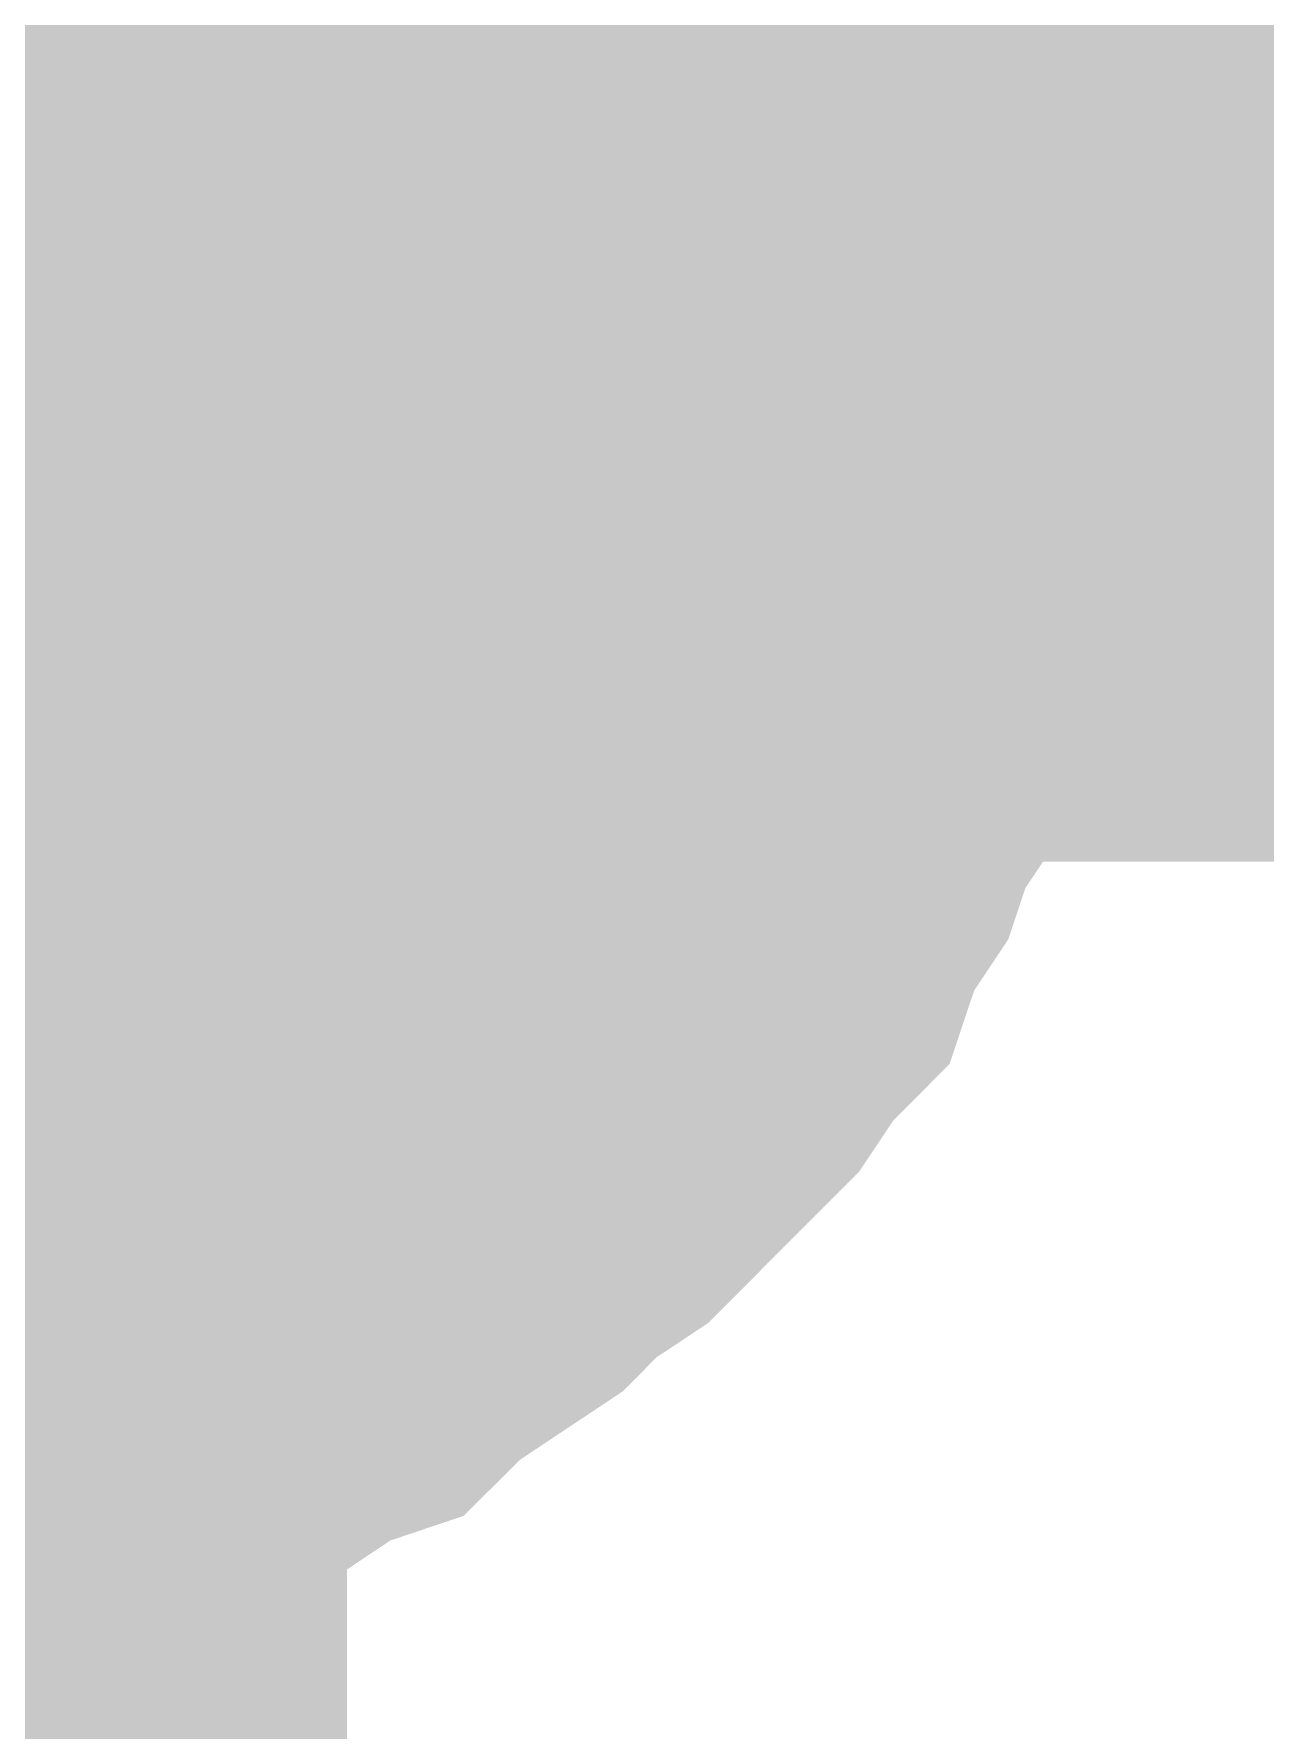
# Model space of a CAD drawing. Header units: inches. Extents: x 0 to 841, y 0 to 594.
# Drawn here: x 345.177 to 345.987, y 309.047 to 310.162 of the extents above; entities that cross this region are included whole.
import ezdxf

# ---------------------------------------------------------------- set-up
doc = ezdxf.new("R2010")
doc.units = ezdxf.units.IN
doc.layers.add('Sheet', color=255, linetype='Continuous')

msp = doc.modelspace()

# ---------------------------------------------------------------- linework, layer by layer
at = {"layer": 'Sheet'}
for points in [[(350.0049, 314.9898, 0.7493, 0.7493, 0), (345.0081, 314.9898, 0.7493, 0.7493, 0), (345.0081, 309.9926, 0.7493, 0.7493, 0)], [(345.693, 310.3295, 0.2997, 0.2997, 0), (345.7155, 310.2958, 0.2997, 0.2997, 0), (345.7267, 310.2621, 0.2997, 0.2997, 0), (345.738, 310.2172, 0.2997, 0.2997, 0), (345.7492, 310.1835, 0.2997, 0.2997, 0), (345.7604, 310.1498, 0.2997, 0.2997, 0), (345.7604, 310.1049, 0.2997, 0.2997, 0), (345.7716, 310.0712, 0.2997, 0.2997, 0), (345.7716, 310.0375, 0.2997, 0.2997, 0), (345.7716, 309.9926, 0.2997, 0.2997, 0)], [(345.693, 310.3295, 0.2997, 0.2997, 0), (345.7155, 310.2958, 0.2997, 0.2997, 0), (345.7267, 310.2621, 0.2997, 0.2997, 0), (345.738, 310.2172, 0.2997, 0.2997, 0), (345.7492, 310.1835, 0.2997, 0.2997, 0), (345.7604, 310.1498, 0.2997, 0.2997, 0), (345.7604, 310.1049, 0.2997, 0.2997, 0), (345.7716, 310.0712, 0.2997, 0.2997, 0), (345.7716, 310.0375, 0.2997, 0.2997, 0), (345.7716, 309.9926, 0.2997, 0.2997, 0)], [(345.693, 310.3295, 0.2997, 0.2997, 0), (345.7155, 310.2958, 0.2997, 0.2997, 0), (345.7267, 310.2621, 0.2997, 0.2997, 0), (345.738, 310.2172, 0.2997, 0.2997, 0), (345.7492, 310.1835, 0.2997, 0.2997, 0), (345.7604, 310.1498, 0.2997, 0.2997, 0), (345.7604, 310.1049, 0.2997, 0.2997, 0), (345.7716, 310.0712, 0.2997, 0.2997, 0), (345.7716, 310.0375, 0.2997, 0.2997, 0), (345.7716, 309.9926, 0.2997, 0.2997, 0)], [(345.4011, 310.3183, 0.2997, 0.2997, 0), (345.4123, 310.2958, 0.2997, 0.2997, 0), (345.4235, 310.2734, 0.2997, 0.2997, 0), (345.446, 310.2509, 0.2997, 0.2997, 0), (345.4572, 310.2397, 0.2997, 0.2997, 0), (345.4685, 310.2172, 0.2997, 0.2997, 0), (345.4685, 310.1948, 0.2997, 0.2997, 0), (345.4797, 310.1723, 0.2997, 0.2997, 0), (345.4909, 310.1386, 0.2997, 0.2997, 0), (345.5021, 310.1162, 0.2997, 0.2997, 0), (345.5021, 310.0937, 0.2997, 0.2997, 0), (345.5021, 310.0712, 0.2997, 0.2997, 0), (345.5134, 310.0488, 0.2997, 0.2997, 0), (345.5134, 310.0151, 0.2997, 0.2997, 0), (345.5134, 309.9926, 0.2997, 0.2997, 0)], [(345.4011, 310.3183, 0.2997, 0.2997, 0), (345.4123, 310.2958, 0.2997, 0.2997, 0), (345.4235, 310.2734, 0.2997, 0.2997, 0), (345.446, 310.2509, 0.2997, 0.2997, 0), (345.4572, 310.2397, 0.2997, 0.2997, 0), (345.4685, 310.2172, 0.2997, 0.2997, 0), (345.4685, 310.1948, 0.2997, 0.2997, 0), (345.4797, 310.1723, 0.2997, 0.2997, 0), (345.4909, 310.1386, 0.2997, 0.2997, 0), (345.5021, 310.1162, 0.2997, 0.2997, 0), (345.5021, 310.0937, 0.2997, 0.2997, 0), (345.5021, 310.0712, 0.2997, 0.2997, 0), (345.5134, 310.0488, 0.2997, 0.2997, 0), (345.5134, 310.0151, 0.2997, 0.2997, 0), (345.5134, 309.9926, 0.2997, 0.2997, 0)], [(345.4011, 310.3183, 0.2997, 0.2997, 0), (345.4123, 310.2958, 0.2997, 0.2997, 0), (345.4235, 310.2734, 0.2997, 0.2997, 0), (345.446, 310.2509, 0.2997, 0.2997, 0), (345.4572, 310.2397, 0.2997, 0.2997, 0), (345.4685, 310.2172, 0.2997, 0.2997, 0), (345.4685, 310.1948, 0.2997, 0.2997, 0), (345.4797, 310.1723, 0.2997, 0.2997, 0), (345.4909, 310.1386, 0.2997, 0.2997, 0), (345.5021, 310.1162, 0.2997, 0.2997, 0), (345.5021, 310.0937, 0.2997, 0.2997, 0), (345.5021, 310.0712, 0.2997, 0.2997, 0), (345.5134, 310.0488, 0.2997, 0.2997, 0), (345.5134, 310.0151, 0.2997, 0.2997, 0), (345.5134, 309.9926, 0.2997, 0.2997, 0)], [(345.0081, 309.9926, 0.7493, 0.7493, 0), (345.0081, 304.9955, 0.7493, 0.7493, 0)], [(350.0049, 309.9926, 0.7493, 0.7493, 0), (345.0081, 309.9926, 0.7493, 0.7493, 0)], [(345.4685, 310.2172, 0.0991, 0.0991, 0), (345.4685, 310.1948, 0.0991, 0.0991, 0), (345.4797, 310.1723, 0.0991, 0.0991, 0), (345.4909, 310.1386, 0.0991, 0.0991, 0), (345.5021, 310.1162, 0.0991, 0.0991, 0), (345.5021, 310.0937, 0.0991, 0.0991, 0), (345.5021, 310.0712, 0.0991, 0.0991, 0), (345.5134, 310.0488, 0.0991, 0.0991, 0), (345.5134, 310.0151, 0.0991, 0.0991, 0), (345.5134, 309.9926, 0.0991, 0.0991, 0)], [(345.4685, 310.2172, 0.0991, 0.0991, 0), (345.4685, 310.1948, 0.0991, 0.0991, 0), (345.4797, 310.1723, 0.0991, 0.0991, 0), (345.4909, 310.1386, 0.0991, 0.0991, 0), (345.5021, 310.1162, 0.0991, 0.0991, 0), (345.5021, 310.0937, 0.0991, 0.0991, 0), (345.5021, 310.0712, 0.0991, 0.0991, 0), (345.5134, 310.0488, 0.0991, 0.0991, 0), (345.5134, 310.0151, 0.0991, 0.0991, 0), (345.5134, 309.9926, 0.0991, 0.0991, 0)], [(345.4685, 310.2172, 0.0991, 0.0991, 0), (345.4685, 310.1948, 0.0991, 0.0991, 0), (345.4797, 310.1723, 0.0991, 0.0991, 0), (345.4909, 310.1386, 0.0991, 0.0991, 0), (345.5021, 310.1162, 0.0991, 0.0991, 0), (345.5021, 310.0937, 0.0991, 0.0991, 0), (345.5021, 310.0712, 0.0991, 0.0991, 0), (345.5134, 310.0488, 0.0991, 0.0991, 0), (345.5134, 310.0151, 0.0991, 0.0991, 0), (345.5134, 309.9926, 0.0991, 0.0991, 0)], [(345.738, 310.2172, 0.0991, 0.0991, 0), (345.7492, 310.1835, 0.0991, 0.0991, 0), (345.7604, 310.1498, 0.0991, 0.0991, 0), (345.7604, 310.1049, 0.0991, 0.0991, 0), (345.7716, 310.0712, 0.0991, 0.0991, 0), (345.7716, 310.0375, 0.0991, 0.0991, 0), (345.7716, 309.9926, 0.0991, 0.0991, 0)], [(345.738, 310.2172, 0.0991, 0.0991, 0), (345.7492, 310.1835, 0.0991, 0.0991, 0), (345.7604, 310.1498, 0.0991, 0.0991, 0), (345.7604, 310.1049, 0.0991, 0.0991, 0), (345.7716, 310.0712, 0.0991, 0.0991, 0), (345.7716, 310.0375, 0.0991, 0.0991, 0), (345.7716, 309.9926, 0.0991, 0.0991, 0)], [(345.738, 310.2172, 0.0991, 0.0991, 0), (345.7492, 310.1835, 0.0991, 0.0991, 0), (345.7604, 310.1498, 0.0991, 0.0991, 0), (345.7604, 310.1049, 0.0991, 0.0991, 0), (345.7716, 310.0712, 0.0991, 0.0991, 0), (345.7716, 310.0375, 0.0991, 0.0991, 0), (345.7716, 309.9926, 0.0991, 0.0991, 0)], [(345.7716, 309.9926, 0.2997, 0.2997, 0), (345.7716, 309.9589, 0.2997, 0.2997, 0), (345.7716, 309.914, 0.2997, 0.2997, 0), (345.7604, 309.8803, 0.2997, 0.2997, 0), (345.7604, 309.8354, 0.2997, 0.2997, 0), (345.7492, 309.8017, 0.2997, 0.2997, 0), (345.738, 309.768, 0.2997, 0.2997, 0), (345.7267, 309.7343, 0.2997, 0.2997, 0), (345.7155, 309.7007, 0.2997, 0.2997, 0), (345.693, 309.667, 0.2997, 0.2997, 0), (345.6818, 309.6333, 0.2997, 0.2997, 0), (345.6594, 309.5996, 0.2997, 0.2997, 0), (345.6481, 309.5659, 0.2997, 0.2997, 0), (345.6257, 309.5434, 0.2997, 0.2997, 0), (345.6032, 309.5098, 0.2997, 0.2997, 0), (345.5695, 309.4761, 0.2997, 0.2997, 0), (345.5471, 309.4536, 0.2997, 0.2997, 0), (345.5246, 309.4311, 0.2997, 0.2997, 0), (345.4909, 309.4087, 0.2997, 0.2997, 0), (345.4685, 309.3862, 0.2997, 0.2997, 0), (345.4348, 309.3638, 0.2997, 0.2997, 0), (345.4011, 309.3413, 0.2997, 0.2997, 0), (345.3786, 309.3189, 0.2997, 0.2997, 0), (345.3449, 309.3076, 0.2997, 0.2997, 0), (345.3113, 309.2852, 0.2997, 0.2997, 0), (345.2776, 309.2739, 0.2997, 0.2997, 0), (345.2327, 309.2627, 0.2997, 0.2997, 0), (345.199, 309.2515, 0.2997, 0.2997, 0), (345.1653, 309.2402, 0.2997, 0.2997, 0), (345.1204, 309.2402, 0.2997, 0.2997, 0), (345.0867, 309.229, 0.2997, 0.2997, 0), (345.053, 309.229, 0.2997, 0.2997, 0), (345.0081, 309.229, 0.2997, 0.2997, 0)], [(345.7716, 309.9926, 0.2997, 0.2997, 0), (345.7716, 309.9589, 0.2997, 0.2997, 0), (345.7716, 309.914, 0.2997, 0.2997, 0), (345.7604, 309.8803, 0.2997, 0.2997, 0), (345.7604, 309.8354, 0.2997, 0.2997, 0), (345.7492, 309.8017, 0.2997, 0.2997, 0), (345.738, 309.768, 0.2997, 0.2997, 0), (345.7267, 309.7343, 0.2997, 0.2997, 0), (345.7155, 309.7007, 0.2997, 0.2997, 0), (345.693, 309.667, 0.2997, 0.2997, 0), (345.6818, 309.6333, 0.2997, 0.2997, 0), (345.6594, 309.5996, 0.2997, 0.2997, 0), (345.6481, 309.5659, 0.2997, 0.2997, 0), (345.6257, 309.5434, 0.2997, 0.2997, 0), (345.6032, 309.5098, 0.2997, 0.2997, 0), (345.5695, 309.4761, 0.2997, 0.2997, 0), (345.5471, 309.4536, 0.2997, 0.2997, 0), (345.5246, 309.4311, 0.2997, 0.2997, 0), (345.4909, 309.4087, 0.2997, 0.2997, 0), (345.4685, 309.3862, 0.2997, 0.2997, 0), (345.4348, 309.3638, 0.2997, 0.2997, 0), (345.4011, 309.3413, 0.2997, 0.2997, 0), (345.3786, 309.3189, 0.2997, 0.2997, 0), (345.3449, 309.3076, 0.2997, 0.2997, 0), (345.3113, 309.2852, 0.2997, 0.2997, 0), (345.2776, 309.2739, 0.2997, 0.2997, 0), (345.2327, 309.2627, 0.2997, 0.2997, 0), (345.199, 309.2515, 0.2997, 0.2997, 0), (345.1653, 309.2402, 0.2997, 0.2997, 0), (345.1204, 309.2402, 0.2997, 0.2997, 0), (345.0867, 309.229, 0.2997, 0.2997, 0), (345.053, 309.229, 0.2997, 0.2997, 0), (345.0081, 309.229, 0.2997, 0.2997, 0)], [(345.7716, 309.9926, 0.2997, 0.2997, 0), (345.7716, 309.9589, 0.2997, 0.2997, 0), (345.7716, 309.914, 0.2997, 0.2997, 0), (345.7604, 309.8803, 0.2997, 0.2997, 0), (345.7604, 309.8354, 0.2997, 0.2997, 0), (345.7492, 309.8017, 0.2997, 0.2997, 0), (345.738, 309.768, 0.2997, 0.2997, 0), (345.7267, 309.7343, 0.2997, 0.2997, 0), (345.7155, 309.7007, 0.2997, 0.2997, 0), (345.693, 309.667, 0.2997, 0.2997, 0), (345.6818, 309.6333, 0.2997, 0.2997, 0), (345.6594, 309.5996, 0.2997, 0.2997, 0), (345.6481, 309.5659, 0.2997, 0.2997, 0), (345.6257, 309.5434, 0.2997, 0.2997, 0), (345.6032, 309.5098, 0.2997, 0.2997, 0), (345.5695, 309.4761, 0.2997, 0.2997, 0), (345.5471, 309.4536, 0.2997, 0.2997, 0), (345.5246, 309.4311, 0.2997, 0.2997, 0), (345.4909, 309.4087, 0.2997, 0.2997, 0), (345.4685, 309.3862, 0.2997, 0.2997, 0), (345.4348, 309.3638, 0.2997, 0.2997, 0), (345.4011, 309.3413, 0.2997, 0.2997, 0), (345.3786, 309.3189, 0.2997, 0.2997, 0), (345.3449, 309.3076, 0.2997, 0.2997, 0), (345.3113, 309.2852, 0.2997, 0.2997, 0), (345.2776, 309.2739, 0.2997, 0.2997, 0), (345.2327, 309.2627, 0.2997, 0.2997, 0), (345.199, 309.2515, 0.2997, 0.2997, 0), (345.1653, 309.2402, 0.2997, 0.2997, 0), (345.1204, 309.2402, 0.2997, 0.2997, 0), (345.0867, 309.229, 0.2997, 0.2997, 0), (345.053, 309.229, 0.2997, 0.2997, 0), (345.0081, 309.229, 0.2997, 0.2997, 0)], [(345.5134, 309.9926, 0.2997, 0.2997, 0), (345.5134, 309.9702, 0.2997, 0.2997, 0), (345.5134, 309.9365, 0.2997, 0.2997, 0), (345.5021, 309.914, 0.2997, 0.2997, 0), (345.5021, 309.8916, 0.2997, 0.2997, 0), (345.5021, 309.8691, 0.2997, 0.2997, 0), (345.4909, 309.8466, 0.2997, 0.2997, 0), (345.4797, 309.813, 0.2997, 0.2997, 0), (345.4685, 309.7905, 0.2997, 0.2997, 0), (345.4685, 309.768, 0.2997, 0.2997, 0), (345.4572, 309.7456, 0.2997, 0.2997, 0), (345.446, 309.7343, 0.2997, 0.2997, 0), (345.4235, 309.7119, 0.2997, 0.2997, 0), (345.4123, 309.6894, 0.2997, 0.2997, 0), (345.4011, 309.667, 0.2997, 0.2997, 0), (345.3786, 309.6557, 0.2997, 0.2997, 0), (345.3674, 309.6333, 0.2997, 0.2997, 0), (345.3449, 309.6221, 0.2997, 0.2997, 0), (345.3337, 309.5996, 0.2997, 0.2997, 0), (345.3113, 309.5884, 0.2997, 0.2997, 0), (345.2888, 309.5771, 0.2997, 0.2997, 0), (345.2663, 309.5547, 0.2997, 0.2997, 0), (345.2551, 309.5434, 0.2997, 0.2997, 0), (345.2327, 309.5322, 0.2997, 0.2997, 0), (345.2102, 309.5322, 0.2997, 0.2997, 0), (345.1877, 309.521, 0.2997, 0.2997, 0), (345.1541, 309.5098, 0.2997, 0.2997, 0), (345.1316, 309.4985, 0.2997, 0.2997, 0), (345.1091, 309.4985, 0.2997, 0.2997, 0), (345.0867, 309.4985, 0.2997, 0.2997, 0), (345.0642, 309.4873, 0.2997, 0.2997, 0), (345.0305, 309.4873, 0.2997, 0.2997, 0), (345.0081, 309.4873, 0.2997, 0.2997, 0)], [(345.5134, 309.9926, 0.2997, 0.2997, 0), (345.5134, 309.9702, 0.2997, 0.2997, 0), (345.5134, 309.9365, 0.2997, 0.2997, 0), (345.5021, 309.914, 0.2997, 0.2997, 0), (345.5021, 309.8916, 0.2997, 0.2997, 0), (345.5021, 309.8691, 0.2997, 0.2997, 0), (345.4909, 309.8466, 0.2997, 0.2997, 0), (345.4797, 309.813, 0.2997, 0.2997, 0), (345.4685, 309.7905, 0.2997, 0.2997, 0), (345.4685, 309.768, 0.2997, 0.2997, 0), (345.4572, 309.7456, 0.2997, 0.2997, 0), (345.446, 309.7343, 0.2997, 0.2997, 0), (345.4235, 309.7119, 0.2997, 0.2997, 0), (345.4123, 309.6894, 0.2997, 0.2997, 0), (345.4011, 309.667, 0.2997, 0.2997, 0), (345.3786, 309.6557, 0.2997, 0.2997, 0), (345.3674, 309.6333, 0.2997, 0.2997, 0), (345.3449, 309.6221, 0.2997, 0.2997, 0), (345.3337, 309.5996, 0.2997, 0.2997, 0), (345.3113, 309.5884, 0.2997, 0.2997, 0), (345.2888, 309.5771, 0.2997, 0.2997, 0), (345.2663, 309.5547, 0.2997, 0.2997, 0), (345.2551, 309.5434, 0.2997, 0.2997, 0), (345.2327, 309.5322, 0.2997, 0.2997, 0), (345.2102, 309.5322, 0.2997, 0.2997, 0), (345.1877, 309.521, 0.2997, 0.2997, 0), (345.1541, 309.5098, 0.2997, 0.2997, 0), (345.1316, 309.4985, 0.2997, 0.2997, 0), (345.1091, 309.4985, 0.2997, 0.2997, 0), (345.0867, 309.4985, 0.2997, 0.2997, 0), (345.0642, 309.4873, 0.2997, 0.2997, 0), (345.0305, 309.4873, 0.2997, 0.2997, 0), (345.0081, 309.4873, 0.2997, 0.2997, 0)], [(345.5134, 309.9926, 0.2997, 0.2997, 0), (345.5134, 309.9702, 0.2997, 0.2997, 0), (345.5134, 309.9365, 0.2997, 0.2997, 0), (345.5021, 309.914, 0.2997, 0.2997, 0), (345.5021, 309.8916, 0.2997, 0.2997, 0), (345.5021, 309.8691, 0.2997, 0.2997, 0), (345.4909, 309.8466, 0.2997, 0.2997, 0), (345.4797, 309.813, 0.2997, 0.2997, 0), (345.4685, 309.7905, 0.2997, 0.2997, 0), (345.4685, 309.768, 0.2997, 0.2997, 0), (345.4572, 309.7456, 0.2997, 0.2997, 0), (345.446, 309.7343, 0.2997, 0.2997, 0), (345.4235, 309.7119, 0.2997, 0.2997, 0), (345.4123, 309.6894, 0.2997, 0.2997, 0), (345.4011, 309.667, 0.2997, 0.2997, 0), (345.3786, 309.6557, 0.2997, 0.2997, 0), (345.3674, 309.6333, 0.2997, 0.2997, 0), (345.3449, 309.6221, 0.2997, 0.2997, 0), (345.3337, 309.5996, 0.2997, 0.2997, 0), (345.3113, 309.5884, 0.2997, 0.2997, 0), (345.2888, 309.5771, 0.2997, 0.2997, 0), (345.2663, 309.5547, 0.2997, 0.2997, 0), (345.2551, 309.5434, 0.2997, 0.2997, 0), (345.2327, 309.5322, 0.2997, 0.2997, 0), (345.2102, 309.5322, 0.2997, 0.2997, 0), (345.1877, 309.521, 0.2997, 0.2997, 0), (345.1541, 309.5098, 0.2997, 0.2997, 0), (345.1316, 309.4985, 0.2997, 0.2997, 0), (345.1091, 309.4985, 0.2997, 0.2997, 0), (345.0867, 309.4985, 0.2997, 0.2997, 0), (345.0642, 309.4873, 0.2997, 0.2997, 0), (345.0305, 309.4873, 0.2997, 0.2997, 0), (345.0081, 309.4873, 0.2997, 0.2997, 0)], [(345.5134, 309.9926, 0.2997, 0.2997, 0), (345.5134, 309.9926, 0.2997, 0.2997, 0), (345.5134, 309.9926, 0.2997, 0.2997, 0), (345.5134, 309.9926, 0.2997, 0.2997, 0), (345.5134, 309.9926, 0.2997, 0.2997, 0), (345.5134, 309.9926, 0.2997, 0.2997, 0), (345.5134, 309.9926, 0.2997, 0.2997, 0), (345.5134, 309.9926, 0.2997, 0.2997, 0), (345.5134, 309.9926, 0.2997, 0.2997, 0), (345.5134, 309.9926, 0.2997, 0.2997, 0), (345.5134, 309.9926, 0.2997, 0.2997, 0), (345.5134, 309.9926, 0.2997, 0.2997, 0), (345.5134, 309.9926, 0.2997, 0.2997, 0), (345.5134, 309.9926, 0.2997, 0.2997, 0), (345.5134, 309.9926, 0.2997, 0.2997, 0), (345.5134, 309.9926, 0.2997, 0.2997, 0), (345.5134, 309.9926, 0.2997, 0.2997, 0), (345.5134, 309.9926, 0.2997, 0.2997, 0), (345.5134, 309.9926, 0.2997, 0.2997, 0), (345.5134, 309.9926, 0.2997, 0.2997, 0), (345.5134, 309.9926, 0.2997, 0.2997, 0), (345.5134, 309.9926, 0.2997, 0.2997, 0), (345.5134, 309.9926, 0.2997, 0.2997, 0), (345.5134, 309.9926, 0.2997, 0.2997, 0), (345.5134, 309.9926, 0.2997, 0.2997, 0), (345.5134, 309.9926, 0.2997, 0.2997, 0), (345.5134, 309.9926, 0.2997, 0.2997, 0), (345.5134, 309.9926, 0.2997, 0.2997, 0), (345.5134, 309.9926, 0.2997, 0.2997, 0), (345.5134, 309.9926, 0.2997, 0.2997, 0), (345.5134, 309.9926, 0.2997, 0.2997, 0), (345.5134, 309.9926, 0.2997, 0.2997, 0), (345.5134, 309.9926, 0.2997, 0.2997, 0)], [(345.5134, 309.9926, 0.2997, 0.2997, 0), (345.5134, 309.9926, 0.2997, 0.2997, 0)], [(345.5134, 309.9926, 0.2997, 0.2997, 0), (345.5134, 309.9926, 0.2997, 0.2997, 0), (345.5134, 309.9926, 0.2997, 0.2997, 0), (345.5134, 309.9926, 0.2997, 0.2997, 0), (345.5134, 309.9926, 0.2997, 0.2997, 0), (345.5134, 309.9926, 0.2997, 0.2997, 0), (345.5134, 309.9926, 0.2997, 0.2997, 0), (345.5134, 309.9926, 0.2997, 0.2997, 0), (345.5134, 309.9926, 0.2997, 0.2997, 0), (345.5134, 309.9926, 0.2997, 0.2997, 0), (345.5134, 309.9926, 0.2997, 0.2997, 0), (345.5134, 309.9926, 0.2997, 0.2997, 0), (345.5134, 309.9926, 0.2997, 0.2997, 0), (345.5134, 309.9926, 0.2997, 0.2997, 0), (345.5134, 309.9926, 0.2997, 0.2997, 0), (345.5134, 309.9926, 0.2997, 0.2997, 0), (345.5134, 309.9926, 0.2997, 0.2997, 0), (345.5134, 309.9926, 0.2997, 0.2997, 0), (345.5134, 309.9926, 0.2997, 0.2997, 0), (345.5134, 309.9926, 0.2997, 0.2997, 0), (345.5134, 309.9926, 0.2997, 0.2997, 0), (345.5134, 309.9926, 0.2997, 0.2997, 0), (345.5134, 309.9926, 0.2997, 0.2997, 0), (345.5134, 309.9926, 0.2997, 0.2997, 0), (345.5134, 309.9926, 0.2997, 0.2997, 0), (345.5134, 309.9926, 0.2997, 0.2997, 0), (345.5134, 309.9926, 0.2997, 0.2997, 0), (345.5134, 309.9926, 0.2997, 0.2997, 0), (345.5134, 309.9926, 0.2997, 0.2997, 0), (345.5134, 309.9926, 0.2997, 0.2997, 0), (345.5134, 309.9926, 0.2997, 0.2997, 0), (345.5134, 309.9926, 0.2997, 0.2997, 0), (345.5134, 309.9926, 0.2997, 0.2997, 0)], [(345.5134, 309.9926, 0.2997, 0.2997, 0), (345.5134, 309.9926, 0.2997, 0.2997, 0)], [(345.5134, 309.9926, 0.2997, 0.2997, 0), (345.5134, 309.9926, 0.2997, 0.2997, 0), (345.5134, 309.9926, 0.2997, 0.2997, 0), (345.5134, 309.9926, 0.2997, 0.2997, 0), (345.5134, 309.9926, 0.2997, 0.2997, 0), (345.5134, 309.9926, 0.2997, 0.2997, 0), (345.5134, 309.9926, 0.2997, 0.2997, 0), (345.5134, 309.9926, 0.2997, 0.2997, 0), (345.5134, 309.9926, 0.2997, 0.2997, 0), (345.5134, 309.9926, 0.2997, 0.2997, 0), (345.5134, 309.9926, 0.2997, 0.2997, 0), (345.5134, 309.9926, 0.2997, 0.2997, 0), (345.5134, 309.9926, 0.2997, 0.2997, 0), (345.5134, 309.9926, 0.2997, 0.2997, 0), (345.5134, 309.9926, 0.2997, 0.2997, 0), (345.5134, 309.9926, 0.2997, 0.2997, 0), (345.5134, 309.9926, 0.2997, 0.2997, 0), (345.5134, 309.9926, 0.2997, 0.2997, 0), (345.5134, 309.9926, 0.2997, 0.2997, 0), (345.5134, 309.9926, 0.2997, 0.2997, 0), (345.5134, 309.9926, 0.2997, 0.2997, 0), (345.5134, 309.9926, 0.2997, 0.2997, 0), (345.5134, 309.9926, 0.2997, 0.2997, 0), (345.5134, 309.9926, 0.2997, 0.2997, 0), (345.5134, 309.9926, 0.2997, 0.2997, 0), (345.5134, 309.9926, 0.2997, 0.2997, 0), (345.5134, 309.9926, 0.2997, 0.2997, 0), (345.5134, 309.9926, 0.2997, 0.2997, 0), (345.5134, 309.9926, 0.2997, 0.2997, 0), (345.5134, 309.9926, 0.2997, 0.2997, 0), (345.5134, 309.9926, 0.2997, 0.2997, 0), (345.5134, 309.9926, 0.2997, 0.2997, 0), (345.5134, 309.9926, 0.2997, 0.2997, 0)], [(345.5134, 309.9926, 0.2997, 0.2997, 0), (345.5134, 309.9926, 0.2997, 0.2997, 0)], [(345.7716, 309.9926, 0.2997, 0.2997, 0), (345.7716, 309.9926, 0.2997, 0.2997, 0), (345.7716, 309.9926, 0.2997, 0.2997, 0), (345.7716, 309.9926, 0.2997, 0.2997, 0), (345.7716, 309.9926, 0.2997, 0.2997, 0), (345.7716, 309.9926, 0.2997, 0.2997, 0), (345.7716, 309.9926, 0.2997, 0.2997, 0), (345.7716, 309.9926, 0.2997, 0.2997, 0), (345.7716, 309.9926, 0.2997, 0.2997, 0), (345.7716, 309.9926, 0.2997, 0.2997, 0), (345.7716, 309.9926, 0.2997, 0.2997, 0), (345.7716, 309.9926, 0.2997, 0.2997, 0), (345.7716, 309.9926, 0.2997, 0.2997, 0), (345.7716, 309.9926, 0.2997, 0.2997, 0), (345.7716, 309.9926, 0.2997, 0.2997, 0), (345.7716, 309.9926, 0.2997, 0.2997, 0), (345.7716, 309.9926, 0.2997, 0.2997, 0), (345.7716, 309.9926, 0.2997, 0.2997, 0), (345.7716, 309.9926, 0.2997, 0.2997, 0), (345.7716, 309.9926, 0.2997, 0.2997, 0), (345.7716, 309.9926, 0.2997, 0.2997, 0), (345.7716, 309.9926, 0.2997, 0.2997, 0), (345.7716, 309.9926, 0.2997, 0.2997, 0), (345.7716, 309.9926, 0.2997, 0.2997, 0), (345.7716, 309.9926, 0.2997, 0.2997, 0), (345.7716, 309.9926, 0.2997, 0.2997, 0), (345.7716, 309.9926, 0.2997, 0.2997, 0), (345.7716, 309.9926, 0.2997, 0.2997, 0), (345.7716, 309.9926, 0.2997, 0.2997, 0), (345.7716, 309.9926, 0.2997, 0.2997, 0), (345.7716, 309.9926, 0.2997, 0.2997, 0), (345.7716, 309.9926, 0.2997, 0.2997, 0), (345.7716, 309.9926, 0.2997, 0.2997, 0)], [(345.7716, 309.9926, 0.2997, 0.2997, 0), (345.7716, 309.9926, 0.2997, 0.2997, 0)], [(345.7716, 309.9926, 0.2997, 0.2997, 0), (345.7716, 309.9926, 0.2997, 0.2997, 0), (345.7716, 309.9926, 0.2997, 0.2997, 0), (345.7716, 309.9926, 0.2997, 0.2997, 0), (345.7716, 309.9926, 0.2997, 0.2997, 0), (345.7716, 309.9926, 0.2997, 0.2997, 0), (345.7716, 309.9926, 0.2997, 0.2997, 0), (345.7716, 309.9926, 0.2997, 0.2997, 0), (345.7716, 309.9926, 0.2997, 0.2997, 0), (345.7716, 309.9926, 0.2997, 0.2997, 0), (345.7716, 309.9926, 0.2997, 0.2997, 0), (345.7716, 309.9926, 0.2997, 0.2997, 0), (345.7716, 309.9926, 0.2997, 0.2997, 0), (345.7716, 309.9926, 0.2997, 0.2997, 0), (345.7716, 309.9926, 0.2997, 0.2997, 0), (345.7716, 309.9926, 0.2997, 0.2997, 0), (345.7716, 309.9926, 0.2997, 0.2997, 0), (345.7716, 309.9926, 0.2997, 0.2997, 0), (345.7716, 309.9926, 0.2997, 0.2997, 0), (345.7716, 309.9926, 0.2997, 0.2997, 0), (345.7716, 309.9926, 0.2997, 0.2997, 0), (345.7716, 309.9926, 0.2997, 0.2997, 0), (345.7716, 309.9926, 0.2997, 0.2997, 0), (345.7716, 309.9926, 0.2997, 0.2997, 0), (345.7716, 309.9926, 0.2997, 0.2997, 0), (345.7716, 309.9926, 0.2997, 0.2997, 0), (345.7716, 309.9926, 0.2997, 0.2997, 0), (345.7716, 309.9926, 0.2997, 0.2997, 0), (345.7716, 309.9926, 0.2997, 0.2997, 0), (345.7716, 309.9926, 0.2997, 0.2997, 0), (345.7716, 309.9926, 0.2997, 0.2997, 0), (345.7716, 309.9926, 0.2997, 0.2997, 0), (345.7716, 309.9926, 0.2997, 0.2997, 0)], [(345.7716, 309.9926, 0.2997, 0.2997, 0), (345.7716, 309.9926, 0.2997, 0.2997, 0)], [(345.7716, 309.9926, 0.2997, 0.2997, 0), (345.7716, 309.9926, 0.2997, 0.2997, 0), (345.7716, 309.9926, 0.2997, 0.2997, 0), (345.7716, 309.9926, 0.2997, 0.2997, 0), (345.7716, 309.9926, 0.2997, 0.2997, 0), (345.7716, 309.9926, 0.2997, 0.2997, 0), (345.7716, 309.9926, 0.2997, 0.2997, 0), (345.7716, 309.9926, 0.2997, 0.2997, 0), (345.7716, 309.9926, 0.2997, 0.2997, 0), (345.7716, 309.9926, 0.2997, 0.2997, 0), (345.7716, 309.9926, 0.2997, 0.2997, 0), (345.7716, 309.9926, 0.2997, 0.2997, 0), (345.7716, 309.9926, 0.2997, 0.2997, 0), (345.7716, 309.9926, 0.2997, 0.2997, 0), (345.7716, 309.9926, 0.2997, 0.2997, 0), (345.7716, 309.9926, 0.2997, 0.2997, 0), (345.7716, 309.9926, 0.2997, 0.2997, 0), (345.7716, 309.9926, 0.2997, 0.2997, 0), (345.7716, 309.9926, 0.2997, 0.2997, 0), (345.7716, 309.9926, 0.2997, 0.2997, 0), (345.7716, 309.9926, 0.2997, 0.2997, 0), (345.7716, 309.9926, 0.2997, 0.2997, 0), (345.7716, 309.9926, 0.2997, 0.2997, 0), (345.7716, 309.9926, 0.2997, 0.2997, 0), (345.7716, 309.9926, 0.2997, 0.2997, 0), (345.7716, 309.9926, 0.2997, 0.2997, 0), (345.7716, 309.9926, 0.2997, 0.2997, 0), (345.7716, 309.9926, 0.2997, 0.2997, 0), (345.7716, 309.9926, 0.2997, 0.2997, 0), (345.7716, 309.9926, 0.2997, 0.2997, 0), (345.7716, 309.9926, 0.2997, 0.2997, 0), (345.7716, 309.9926, 0.2997, 0.2997, 0), (345.7716, 309.9926, 0.2997, 0.2997, 0)], [(345.7716, 309.9926, 0.2997, 0.2997, 0), (345.7716, 309.9926, 0.2997, 0.2997, 0)], [(345.5134, 309.9926, 0.0991, 0.0991, 0), (345.5134, 309.9702, 0.0991, 0.0991, 0), (345.5134, 309.9365, 0.0991, 0.0991, 0), (345.5021, 309.914, 0.0991, 0.0991, 0), (345.5021, 309.8916, 0.0991, 0.0991, 0), (345.5021, 309.8691, 0.0991, 0.0991, 0), (345.4909, 309.8466, 0.0991, 0.0991, 0), (345.4797, 309.813, 0.0991, 0.0991, 0), (345.4685, 309.7905, 0.0991, 0.0991, 0), (345.4685, 309.768, 0.0991, 0.0991, 0), (345.4572, 309.7456, 0.0991, 0.0991, 0), (345.446, 309.7343, 0.0991, 0.0991, 0), (345.4235, 309.7119, 0.0991, 0.0991, 0), (345.4123, 309.6894, 0.0991, 0.0991, 0), (345.4011, 309.667, 0.0991, 0.0991, 0), (345.3786, 309.6557, 0.0991, 0.0991, 0), (345.3674, 309.6333, 0.0991, 0.0991, 0), (345.3449, 309.6221, 0.0991, 0.0991, 0), (345.3337, 309.5996, 0.0991, 0.0991, 0), (345.3113, 309.5884, 0.0991, 0.0991, 0), (345.2888, 309.5771, 0.0991, 0.0991, 0), (345.2663, 309.5547, 0.0991, 0.0991, 0), (345.2551, 309.5434, 0.0991, 0.0991, 0), (345.2327, 309.5322, 0.0991, 0.0991, 0), (345.2102, 309.5322, 0.0991, 0.0991, 0), (345.1877, 309.521, 0.0991, 0.0991, 0), (345.1541, 309.5098, 0.0991, 0.0991, 0), (345.1316, 309.4985, 0.0991, 0.0991, 0), (345.1091, 309.4985, 0.0991, 0.0991, 0)], [(345.5134, 309.9926, 0.0991, 0.0991, 0), (345.5134, 309.9702, 0.0991, 0.0991, 0), (345.5134, 309.9365, 0.0991, 0.0991, 0), (345.5021, 309.914, 0.0991, 0.0991, 0), (345.5021, 309.8916, 0.0991, 0.0991, 0), (345.5021, 309.8691, 0.0991, 0.0991, 0), (345.4909, 309.8466, 0.0991, 0.0991, 0), (345.4797, 309.813, 0.0991, 0.0991, 0), (345.4685, 309.7905, 0.0991, 0.0991, 0), (345.4685, 309.768, 0.0991, 0.0991, 0), (345.4572, 309.7456, 0.0991, 0.0991, 0), (345.446, 309.7343, 0.0991, 0.0991, 0), (345.4235, 309.7119, 0.0991, 0.0991, 0), (345.4123, 309.6894, 0.0991, 0.0991, 0), (345.4011, 309.667, 0.0991, 0.0991, 0), (345.3786, 309.6557, 0.0991, 0.0991, 0), (345.3674, 309.6333, 0.0991, 0.0991, 0), (345.3449, 309.6221, 0.0991, 0.0991, 0), (345.3337, 309.5996, 0.0991, 0.0991, 0), (345.3113, 309.5884, 0.0991, 0.0991, 0), (345.2888, 309.5771, 0.0991, 0.0991, 0), (345.2663, 309.5547, 0.0991, 0.0991, 0), (345.2551, 309.5434, 0.0991, 0.0991, 0), (345.2327, 309.5322, 0.0991, 0.0991, 0), (345.2102, 309.5322, 0.0991, 0.0991, 0), (345.1877, 309.521, 0.0991, 0.0991, 0), (345.1541, 309.5098, 0.0991, 0.0991, 0), (345.1316, 309.4985, 0.0991, 0.0991, 0), (345.1091, 309.4985, 0.0991, 0.0991, 0)], [(345.5134, 309.9926, 0.0991, 0.0991, 0), (345.5134, 309.9702, 0.0991, 0.0991, 0), (345.5134, 309.9365, 0.0991, 0.0991, 0), (345.5021, 309.914, 0.0991, 0.0991, 0), (345.5021, 309.8916, 0.0991, 0.0991, 0), (345.5021, 309.8691, 0.0991, 0.0991, 0), (345.4909, 309.8466, 0.0991, 0.0991, 0), (345.4797, 309.813, 0.0991, 0.0991, 0), (345.4685, 309.7905, 0.0991, 0.0991, 0), (345.4685, 309.768, 0.0991, 0.0991, 0), (345.4572, 309.7456, 0.0991, 0.0991, 0), (345.446, 309.7343, 0.0991, 0.0991, 0), (345.4235, 309.7119, 0.0991, 0.0991, 0), (345.4123, 309.6894, 0.0991, 0.0991, 0), (345.4011, 309.667, 0.0991, 0.0991, 0), (345.3786, 309.6557, 0.0991, 0.0991, 0), (345.3674, 309.6333, 0.0991, 0.0991, 0), (345.3449, 309.6221, 0.0991, 0.0991, 0), (345.3337, 309.5996, 0.0991, 0.0991, 0), (345.3113, 309.5884, 0.0991, 0.0991, 0), (345.2888, 309.5771, 0.0991, 0.0991, 0), (345.2663, 309.5547, 0.0991, 0.0991, 0), (345.2551, 309.5434, 0.0991, 0.0991, 0), (345.2327, 309.5322, 0.0991, 0.0991, 0), (345.2102, 309.5322, 0.0991, 0.0991, 0), (345.1877, 309.521, 0.0991, 0.0991, 0), (345.1541, 309.5098, 0.0991, 0.0991, 0), (345.1316, 309.4985, 0.0991, 0.0991, 0), (345.1091, 309.4985, 0.0991, 0.0991, 0)], [(345.7716, 309.9926, 0.0991, 0.0991, 0), (345.7716, 309.9589, 0.0991, 0.0991, 0), (345.7716, 309.914, 0.0991, 0.0991, 0), (345.7604, 309.8803, 0.0991, 0.0991, 0), (345.7604, 309.8354, 0.0991, 0.0991, 0), (345.7492, 309.8017, 0.0991, 0.0991, 0), (345.738, 309.768, 0.0991, 0.0991, 0), (345.7267, 309.7343, 0.0991, 0.0991, 0), (345.7155, 309.7007, 0.0991, 0.0991, 0), (345.693, 309.667, 0.0991, 0.0991, 0), (345.6818, 309.6333, 0.0991, 0.0991, 0), (345.6594, 309.5996, 0.0991, 0.0991, 0), (345.6481, 309.5659, 0.0991, 0.0991, 0), (345.6257, 309.5434, 0.0991, 0.0991, 0), (345.6032, 309.5098, 0.0991, 0.0991, 0), (345.5695, 309.4761, 0.0991, 0.0991, 0), (345.5471, 309.4536, 0.0991, 0.0991, 0), (345.5246, 309.4311, 0.0991, 0.0991, 0), (345.4909, 309.4087, 0.0991, 0.0991, 0), (345.4685, 309.3862, 0.0991, 0.0991, 0), (345.4348, 309.3638, 0.0991, 0.0991, 0), (345.4011, 309.3413, 0.0991, 0.0991, 0), (345.3786, 309.3189, 0.0991, 0.0991, 0), (345.3449, 309.3076, 0.0991, 0.0991, 0), (345.3113, 309.2852, 0.0991, 0.0991, 0), (345.2776, 309.2739, 0.0991, 0.0991, 0), (345.2327, 309.2627, 0.0991, 0.0991, 0), (345.199, 309.2515, 0.0991, 0.0991, 0), (345.1653, 309.2402, 0.0991, 0.0991, 0), (345.1204, 309.2402, 0.0991, 0.0991, 0)], [(345.7716, 309.9926, 0.0991, 0.0991, 0), (345.7716, 309.9589, 0.0991, 0.0991, 0), (345.7716, 309.914, 0.0991, 0.0991, 0), (345.7604, 309.8803, 0.0991, 0.0991, 0), (345.7604, 309.8354, 0.0991, 0.0991, 0), (345.7492, 309.8017, 0.0991, 0.0991, 0), (345.738, 309.768, 0.0991, 0.0991, 0), (345.7267, 309.7343, 0.0991, 0.0991, 0), (345.7155, 309.7007, 0.0991, 0.0991, 0), (345.693, 309.667, 0.0991, 0.0991, 0), (345.6818, 309.6333, 0.0991, 0.0991, 0), (345.6594, 309.5996, 0.0991, 0.0991, 0), (345.6481, 309.5659, 0.0991, 0.0991, 0), (345.6257, 309.5434, 0.0991, 0.0991, 0), (345.6032, 309.5098, 0.0991, 0.0991, 0), (345.5695, 309.4761, 0.0991, 0.0991, 0), (345.5471, 309.4536, 0.0991, 0.0991, 0), (345.5246, 309.4311, 0.0991, 0.0991, 0), (345.4909, 309.4087, 0.0991, 0.0991, 0), (345.4685, 309.3862, 0.0991, 0.0991, 0), (345.4348, 309.3638, 0.0991, 0.0991, 0), (345.4011, 309.3413, 0.0991, 0.0991, 0), (345.3786, 309.3189, 0.0991, 0.0991, 0), (345.3449, 309.3076, 0.0991, 0.0991, 0), (345.3113, 309.2852, 0.0991, 0.0991, 0), (345.2776, 309.2739, 0.0991, 0.0991, 0), (345.2327, 309.2627, 0.0991, 0.0991, 0), (345.199, 309.2515, 0.0991, 0.0991, 0), (345.1653, 309.2402, 0.0991, 0.0991, 0), (345.1204, 309.2402, 0.0991, 0.0991, 0)], [(345.7716, 309.9926, 0.0991, 0.0991, 0), (345.7716, 309.9589, 0.0991, 0.0991, 0), (345.7716, 309.914, 0.0991, 0.0991, 0), (345.7604, 309.8803, 0.0991, 0.0991, 0), (345.7604, 309.8354, 0.0991, 0.0991, 0), (345.7492, 309.8017, 0.0991, 0.0991, 0), (345.738, 309.768, 0.0991, 0.0991, 0), (345.7267, 309.7343, 0.0991, 0.0991, 0), (345.7155, 309.7007, 0.0991, 0.0991, 0), (345.693, 309.667, 0.0991, 0.0991, 0), (345.6818, 309.6333, 0.0991, 0.0991, 0), (345.6594, 309.5996, 0.0991, 0.0991, 0), (345.6481, 309.5659, 0.0991, 0.0991, 0), (345.6257, 309.5434, 0.0991, 0.0991, 0), (345.6032, 309.5098, 0.0991, 0.0991, 0), (345.5695, 309.4761, 0.0991, 0.0991, 0), (345.5471, 309.4536, 0.0991, 0.0991, 0), (345.5246, 309.4311, 0.0991, 0.0991, 0), (345.4909, 309.4087, 0.0991, 0.0991, 0), (345.4685, 309.3862, 0.0991, 0.0991, 0), (345.4348, 309.3638, 0.0991, 0.0991, 0), (345.4011, 309.3413, 0.0991, 0.0991, 0), (345.3786, 309.3189, 0.0991, 0.0991, 0), (345.3449, 309.3076, 0.0991, 0.0991, 0), (345.3113, 309.2852, 0.0991, 0.0991, 0), (345.2776, 309.2739, 0.0991, 0.0991, 0), (345.2327, 309.2627, 0.0991, 0.0991, 0), (345.199, 309.2515, 0.0991, 0.0991, 0), (345.1653, 309.2402, 0.0991, 0.0991, 0), (345.1204, 309.2402, 0.0991, 0.0991, 0)], [(345.5134, 309.9926, 0.0991, 0.0991, 0), (345.5134, 309.9926, 0.0991, 0.0991, 0), (345.5134, 309.9926, 0.0991, 0.0991, 0), (345.5134, 309.9926, 0.0991, 0.0991, 0), (345.5134, 309.9926, 0.0991, 0.0991, 0), (345.5134, 309.9926, 0.0991, 0.0991, 0), (345.5134, 309.9926, 0.0991, 0.0991, 0), (345.5134, 309.9926, 0.0991, 0.0991, 0), (345.5134, 309.9926, 0.0991, 0.0991, 0), (345.5134, 309.9926, 0.0991, 0.0991, 0), (345.5134, 309.9926, 0.0991, 0.0991, 0), (345.5134, 309.9926, 0.0991, 0.0991, 0), (345.5134, 309.9926, 0.0991, 0.0991, 0), (345.5134, 309.9926, 0.0991, 0.0991, 0), (345.5134, 309.9926, 0.0991, 0.0991, 0), (345.5134, 309.9926, 0.0991, 0.0991, 0), (345.5134, 309.9926, 0.0991, 0.0991, 0), (345.5134, 309.9926, 0.0991, 0.0991, 0), (345.5134, 309.9926, 0.0991, 0.0991, 0), (345.5134, 309.9926, 0.0991, 0.0991, 0), (345.5134, 309.9926, 0.0991, 0.0991, 0), (345.5134, 309.9926, 0.0991, 0.0991, 0), (345.5134, 309.9926, 0.0991, 0.0991, 0), (345.5134, 309.9926, 0.0991, 0.0991, 0), (345.5134, 309.9926, 0.0991, 0.0991, 0), (345.5134, 309.9926, 0.0991, 0.0991, 0), (345.5134, 309.9926, 0.0991, 0.0991, 0), (345.5134, 309.9926, 0.0991, 0.0991, 0), (345.5134, 309.9926, 0.0991, 0.0991, 0), (345.5134, 309.9926, 0.0991, 0.0991, 0), (345.5134, 309.9926, 0.0991, 0.0991, 0), (345.5134, 309.9926, 0.0991, 0.0991, 0), (345.5134, 309.9926, 0.0991, 0.0991, 0)], [(345.5134, 309.9926, 0.0991, 0.0991, 0), (345.5134, 309.9926, 0.0991, 0.0991, 0)], [(345.5134, 309.9926, 0.0991, 0.0991, 0), (345.5134, 309.9926, 0.0991, 0.0991, 0), (345.5134, 309.9926, 0.0991, 0.0991, 0), (345.5134, 309.9926, 0.0991, 0.0991, 0), (345.5134, 309.9926, 0.0991, 0.0991, 0), (345.5134, 309.9926, 0.0991, 0.0991, 0), (345.5134, 309.9926, 0.0991, 0.0991, 0), (345.5134, 309.9926, 0.0991, 0.0991, 0), (345.5134, 309.9926, 0.0991, 0.0991, 0), (345.5134, 309.9926, 0.0991, 0.0991, 0), (345.5134, 309.9926, 0.0991, 0.0991, 0), (345.5134, 309.9926, 0.0991, 0.0991, 0), (345.5134, 309.9926, 0.0991, 0.0991, 0), (345.5134, 309.9926, 0.0991, 0.0991, 0), (345.5134, 309.9926, 0.0991, 0.0991, 0), (345.5134, 309.9926, 0.0991, 0.0991, 0), (345.5134, 309.9926, 0.0991, 0.0991, 0), (345.5134, 309.9926, 0.0991, 0.0991, 0), (345.5134, 309.9926, 0.0991, 0.0991, 0), (345.5134, 309.9926, 0.0991, 0.0991, 0), (345.5134, 309.9926, 0.0991, 0.0991, 0), (345.5134, 309.9926, 0.0991, 0.0991, 0), (345.5134, 309.9926, 0.0991, 0.0991, 0), (345.5134, 309.9926, 0.0991, 0.0991, 0), (345.5134, 309.9926, 0.0991, 0.0991, 0), (345.5134, 309.9926, 0.0991, 0.0991, 0), (345.5134, 309.9926, 0.0991, 0.0991, 0), (345.5134, 309.9926, 0.0991, 0.0991, 0), (345.5134, 309.9926, 0.0991, 0.0991, 0), (345.5134, 309.9926, 0.0991, 0.0991, 0), (345.5134, 309.9926, 0.0991, 0.0991, 0), (345.5134, 309.9926, 0.0991, 0.0991, 0), (345.5134, 309.9926, 0.0991, 0.0991, 0)], [(345.5134, 309.9926, 0.0991, 0.0991, 0), (345.5134, 309.9926, 0.0991, 0.0991, 0)], [(345.5134, 309.9926, 0.0991, 0.0991, 0), (345.5134, 309.9926, 0.0991, 0.0991, 0), (345.5134, 309.9926, 0.0991, 0.0991, 0), (345.5134, 309.9926, 0.0991, 0.0991, 0), (345.5134, 309.9926, 0.0991, 0.0991, 0), (345.5134, 309.9926, 0.0991, 0.0991, 0), (345.5134, 309.9926, 0.0991, 0.0991, 0), (345.5134, 309.9926, 0.0991, 0.0991, 0), (345.5134, 309.9926, 0.0991, 0.0991, 0), (345.5134, 309.9926, 0.0991, 0.0991, 0), (345.5134, 309.9926, 0.0991, 0.0991, 0), (345.5134, 309.9926, 0.0991, 0.0991, 0), (345.5134, 309.9926, 0.0991, 0.0991, 0), (345.5134, 309.9926, 0.0991, 0.0991, 0), (345.5134, 309.9926, 0.0991, 0.0991, 0), (345.5134, 309.9926, 0.0991, 0.0991, 0), (345.5134, 309.9926, 0.0991, 0.0991, 0), (345.5134, 309.9926, 0.0991, 0.0991, 0), (345.5134, 309.9926, 0.0991, 0.0991, 0), (345.5134, 309.9926, 0.0991, 0.0991, 0), (345.5134, 309.9926, 0.0991, 0.0991, 0), (345.5134, 309.9926, 0.0991, 0.0991, 0), (345.5134, 309.9926, 0.0991, 0.0991, 0), (345.5134, 309.9926, 0.0991, 0.0991, 0), (345.5134, 309.9926, 0.0991, 0.0991, 0), (345.5134, 309.9926, 0.0991, 0.0991, 0), (345.5134, 309.9926, 0.0991, 0.0991, 0), (345.5134, 309.9926, 0.0991, 0.0991, 0), (345.5134, 309.9926, 0.0991, 0.0991, 0), (345.5134, 309.9926, 0.0991, 0.0991, 0), (345.5134, 309.9926, 0.0991, 0.0991, 0), (345.5134, 309.9926, 0.0991, 0.0991, 0), (345.5134, 309.9926, 0.0991, 0.0991, 0)], [(345.5134, 309.9926, 0.0991, 0.0991, 0), (345.5134, 309.9926, 0.0991, 0.0991, 0)], [(345.7716, 309.9926, 0.0991, 0.0991, 0), (345.7716, 309.9926, 0.0991, 0.0991, 0), (345.7716, 309.9926, 0.0991, 0.0991, 0), (345.7716, 309.9926, 0.0991, 0.0991, 0), (345.7716, 309.9926, 0.0991, 0.0991, 0), (345.7716, 309.9926, 0.0991, 0.0991, 0), (345.7716, 309.9926, 0.0991, 0.0991, 0), (345.7716, 309.9926, 0.0991, 0.0991, 0), (345.7716, 309.9926, 0.0991, 0.0991, 0), (345.7716, 309.9926, 0.0991, 0.0991, 0), (345.7716, 309.9926, 0.0991, 0.0991, 0), (345.7716, 309.9926, 0.0991, 0.0991, 0), (345.7716, 309.9926, 0.0991, 0.0991, 0), (345.7716, 309.9926, 0.0991, 0.0991, 0), (345.7716, 309.9926, 0.0991, 0.0991, 0), (345.7716, 309.9926, 0.0991, 0.0991, 0), (345.7716, 309.9926, 0.0991, 0.0991, 0), (345.7716, 309.9926, 0.0991, 0.0991, 0), (345.7716, 309.9926, 0.0991, 0.0991, 0), (345.7716, 309.9926, 0.0991, 0.0991, 0), (345.7716, 309.9926, 0.0991, 0.0991, 0), (345.7716, 309.9926, 0.0991, 0.0991, 0), (345.7716, 309.9926, 0.0991, 0.0991, 0), (345.7716, 309.9926, 0.0991, 0.0991, 0), (345.7716, 309.9926, 0.0991, 0.0991, 0), (345.7716, 309.9926, 0.0991, 0.0991, 0), (345.7716, 309.9926, 0.0991, 0.0991, 0), (345.7716, 309.9926, 0.0991, 0.0991, 0), (345.7716, 309.9926, 0.0991, 0.0991, 0), (345.7716, 309.9926, 0.0991, 0.0991, 0), (345.7716, 309.9926, 0.0991, 0.0991, 0), (345.7716, 309.9926, 0.0991, 0.0991, 0), (345.7716, 309.9926, 0.0991, 0.0991, 0)], [(345.7716, 309.9926, 0.0991, 0.0991, 0), (345.7716, 309.9926, 0.0991, 0.0991, 0)], [(345.7716, 309.9926, 0.0991, 0.0991, 0), (345.7716, 309.9926, 0.0991, 0.0991, 0), (345.7716, 309.9926, 0.0991, 0.0991, 0), (345.7716, 309.9926, 0.0991, 0.0991, 0), (345.7716, 309.9926, 0.0991, 0.0991, 0), (345.7716, 309.9926, 0.0991, 0.0991, 0), (345.7716, 309.9926, 0.0991, 0.0991, 0), (345.7716, 309.9926, 0.0991, 0.0991, 0), (345.7716, 309.9926, 0.0991, 0.0991, 0), (345.7716, 309.9926, 0.0991, 0.0991, 0), (345.7716, 309.9926, 0.0991, 0.0991, 0), (345.7716, 309.9926, 0.0991, 0.0991, 0), (345.7716, 309.9926, 0.0991, 0.0991, 0), (345.7716, 309.9926, 0.0991, 0.0991, 0), (345.7716, 309.9926, 0.0991, 0.0991, 0), (345.7716, 309.9926, 0.0991, 0.0991, 0), (345.7716, 309.9926, 0.0991, 0.0991, 0), (345.7716, 309.9926, 0.0991, 0.0991, 0), (345.7716, 309.9926, 0.0991, 0.0991, 0), (345.7716, 309.9926, 0.0991, 0.0991, 0), (345.7716, 309.9926, 0.0991, 0.0991, 0), (345.7716, 309.9926, 0.0991, 0.0991, 0), (345.7716, 309.9926, 0.0991, 0.0991, 0), (345.7716, 309.9926, 0.0991, 0.0991, 0), (345.7716, 309.9926, 0.0991, 0.0991, 0), (345.7716, 309.9926, 0.0991, 0.0991, 0), (345.7716, 309.9926, 0.0991, 0.0991, 0), (345.7716, 309.9926, 0.0991, 0.0991, 0), (345.7716, 309.9926, 0.0991, 0.0991, 0), (345.7716, 309.9926, 0.0991, 0.0991, 0), (345.7716, 309.9926, 0.0991, 0.0991, 0), (345.7716, 309.9926, 0.0991, 0.0991, 0), (345.7716, 309.9926, 0.0991, 0.0991, 0)], [(345.7716, 309.9926, 0.0991, 0.0991, 0), (345.7716, 309.9926, 0.0991, 0.0991, 0)], [(345.7716, 309.9926, 0.0991, 0.0991, 0), (345.7716, 309.9926, 0.0991, 0.0991, 0), (345.7716, 309.9926, 0.0991, 0.0991, 0), (345.7716, 309.9926, 0.0991, 0.0991, 0), (345.7716, 309.9926, 0.0991, 0.0991, 0), (345.7716, 309.9926, 0.0991, 0.0991, 0), (345.7716, 309.9926, 0.0991, 0.0991, 0), (345.7716, 309.9926, 0.0991, 0.0991, 0), (345.7716, 309.9926, 0.0991, 0.0991, 0), (345.7716, 309.9926, 0.0991, 0.0991, 0), (345.7716, 309.9926, 0.0991, 0.0991, 0), (345.7716, 309.9926, 0.0991, 0.0991, 0), (345.7716, 309.9926, 0.0991, 0.0991, 0), (345.7716, 309.9926, 0.0991, 0.0991, 0), (345.7716, 309.9926, 0.0991, 0.0991, 0), (345.7716, 309.9926, 0.0991, 0.0991, 0), (345.7716, 309.9926, 0.0991, 0.0991, 0), (345.7716, 309.9926, 0.0991, 0.0991, 0), (345.7716, 309.9926, 0.0991, 0.0991, 0), (345.7716, 309.9926, 0.0991, 0.0991, 0), (345.7716, 309.9926, 0.0991, 0.0991, 0), (345.7716, 309.9926, 0.0991, 0.0991, 0), (345.7716, 309.9926, 0.0991, 0.0991, 0), (345.7716, 309.9926, 0.0991, 0.0991, 0), (345.7716, 309.9926, 0.0991, 0.0991, 0), (345.7716, 309.9926, 0.0991, 0.0991, 0), (345.7716, 309.9926, 0.0991, 0.0991, 0), (345.7716, 309.9926, 0.0991, 0.0991, 0), (345.7716, 309.9926, 0.0991, 0.0991, 0), (345.7716, 309.9926, 0.0991, 0.0991, 0), (345.7716, 309.9926, 0.0991, 0.0991, 0), (345.7716, 309.9926, 0.0991, 0.0991, 0), (345.7716, 309.9926, 0.0991, 0.0991, 0)], [(345.7716, 309.9926, 0.0991, 0.0991, 0), (345.7716, 309.9926, 0.0991, 0.0991, 0)]]:
    msp.add_lwpolyline(points, format="xyseb", dxfattribs=at)
msp.add_lwpolyline([(344.746, 310, 0.508, 0.508, 1), (345.254, 310, 0.508, 0.508, 1)], format="xyseb", close=True, dxfattribs=at)

doc.saveas('drawing.dxf')
